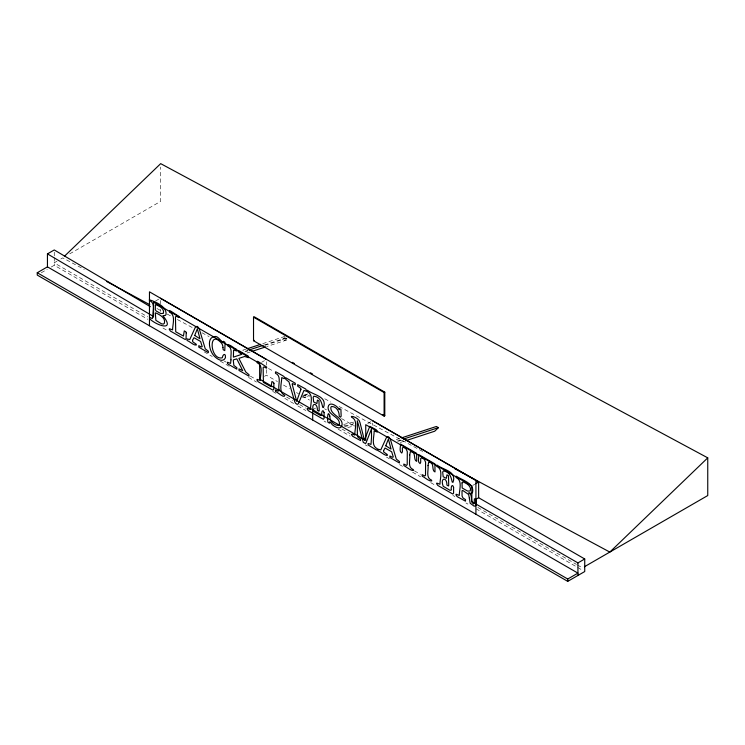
<?xml version="1.0" encoding="UTF-8"?>
<svg xmlns="http://www.w3.org/2000/svg" width="745" height="745" viewBox="0 0 745 745"><rect width="100%" height="100%" fill="white"/><g stroke="black" fill="none" stroke-linecap="round" stroke-linejoin="round"><path stroke-width="0.56" stroke-dasharray="3.73 2.79" d="M282.392 339.59L284.618 337.448M284.469 340.754L286.695 338.612M57.002 261.197L54.134 262.845L147.724 316.886M60.829 258.981L62.748 257.882L84.241 269.439M69.741 253.84L160.678 201.336L160.678 167.066M41.254 272.782L47.252 269.317M51.256 267.008L54.255 265.276L147.864 319.316M155.491 301.064L159.374 298.82M261.588 362.312L264.503 360.627M264.503 376.337L266.44 375.219L277.457 381.57M307.545 393.891L304.603 395.586L306.651 396.768L309.585 395.074M312.695 409.769L315.61 408.083M367.685 423.57L372.537 420.767M472.805 485.386L474.751 484.259M245.952 349.154L242.814 350.187L244.854 351.361L248.104 350.299M262.715 343.669L286.099 336.014M264.354 344.982L286.015 337.885M244.9 351.854L248.048 350.83M264.931 345.298L286.099 338.37L288.185 339.534L266.859 346.509M247.051 353L250.357 351.919M396.228 439.615L399.367 438.582M397.225 441.133L402.458 439.42M398.324 441.282L402.505 439.913M400.363 442.465L404.544 441.087M303.56 395.129L308.607 393.956M302.554 396.07L308.523 394.673M302.535 397.728L309.585 396.079M343.687 424.436L354.397 421.94M353.903 423.709L344.656 425.87L343.296 425.078M344.674 426.568L352.897 424.65M347.738 427.5L354.937 425.823M156.906 308.514L161.004 310.721M167.141 314.027L171.238 316.225M177.375 319.531L192.732 327.781M201.942 332.736L209.103 336.591M268.47 368.514L273.592 371.271M324.746 398.78L330.873 402.077M339.049 406.472L423.849 452.075M283.463 385.035L289.46 388.508M296.473 392.55L298.475 393.705M302.479 396.014L309.482 400.065M324.494 408.735L326.496 409.89M341.508 418.56L353.521 425.488M224.208 361.036L226.219 362.2M250.376 376.141L255.405 379.047M286.601 397.057L292.636 400.549M299.686 404.619L305.72 408.102M341.946 429.018L350.001 433.665M414.406 470.849L420.441 474.332M477.806 507.447L576.425 564.393M577.431 564.971L582.46 567.876M162.969 328.033L167.998 330.948M204.232 351.863L212.288 356.51M220.343 361.167L229.404 366.391M248.523 377.436L256.578 382.083M272.689 391.386L277.717 394.291M284.767 398.361L293.828 403.585M297.851 405.913L305.906 410.56M324.019 421.018L326.031 422.182M338.118 429.157L350.197 436.132M365.292 444.849L367.304 446.013M386.431 457.058L389.449 458.799M399.516 464.61L402.533 466.351M412.6 472.162L420.655 476.809M430.722 482.63L435.751 485.535M452.867 495.406L454.878 496.57M465.951 502.968L467.962 504.132M476.018 508.779L576.677 566.889M577.682 567.476L582.72 570.381M372.537 423.011L372.537 425.246M266.44 361.753L266.44 365.115M266.44 369.604L266.44 375.219M160.352 300.459L160.352 303.764M160.352 309.277L160.352 311.485M54.255 252.145L54.255 256.522M54.255 257.612L54.255 265.276"/><path stroke-width="1.12" d="M64.415 256.271L160.678 163.639L707.75 457.849L707.75 495.546L584.415 566.749M401.462 437.902L436.346 426.485L438.433 427.649L434.717 431.215L405.597 440.751M707.75 457.849L609.82 552.082L454.506 468.558M475.72 499.401L478.635 497.725L584.732 558.974L584.732 571.545L567.727 581.361L37.25 275.091L37.25 272.745L47.447 266.859L47.447 253.887L54.255 249.957L150.341 306.679M253.524 317.156L254.203 316.765L384.783 392.149L384.783 415.71L384.103 416.101L253.524 340.716L253.524 317.156L384.103 392.541L384.783 392.149M253.524 340.716L254.203 340.325M475.72 483.701L478.635 482.015L478.635 497.725M47.447 253.887L153.544 316.513L153.544 302.181L259.642 363.439L259.642 379.14L365.739 440.397L365.739 424.687L471.836 485.945L471.836 501.646L577.934 562.903L584.732 558.974M37.25 272.745L567.727 579.014L577.934 573.129L47.447 266.859M246.995 348.809L260.61 344.358M249.184 349.945L263.264 345.335M252.555 351.193L265.76 346.872M403.501 439.075L438.433 427.649M106.758 281.545L149.745 304.668M292.375 362.359L294.377 363.513M310.451 372.798L312.462 373.953M382.772 414.555L384.783 415.71M160.352 298.251L266.44 359.509M372.537 420.767L478.635 482.015M577.934 562.903L577.934 575.466M567.727 579.014L567.727 581.361M475.915 514.227L475.915 480.301L149.466 291.826L149.466 325.751M384.103 392.541L384.103 416.101M312.695 409.769L312.695 419.994M409.741 455.018C410.402 459.758 407.226 467.32 413.205 469.536L413.475 470.365C410.979 471.11 406.807 467.031 403.883 465.606L403.799 464.06L406.491 465.383L407.208 464.684L407.301 451.638L406.118 448.965A10.29 5.941 60 0 0 403.408 447.4L402.375 447.847L402.421 451.647L401.788 453.053C398.817 451.461 400.773 446.749 400.475 444.039L416.651 453.342L416.697 461.379C412.767 459.842 416.883 451.591 410.346 451.731L409.741 455.018M428.04 465.578C428.692 470.319 425.525 477.89 431.495 480.097L431.774 480.925C429.269 481.67 425.106 477.592 422.173 476.167L422.089 474.621L424.79 475.953L425.507 475.245L425.591 462.198L424.417 459.525A10.29 5.941 60 0 0 421.707 457.961L420.674 458.408L420.711 462.217L420.087 463.613C417.116 462.021 419.072 457.309 418.774 454.599L434.94 463.902L434.996 471.948C431.057 470.402 435.173 462.151 428.636 462.3L428.04 465.578M371.541 437.138L371.001 444.411L368.123 443.48L368.114 444.97L376.253 449.915L377.175 450.185L377.259 448.704C370.693 445.743 374.363 436.523 374.12 430.917L377.259 432.081L377.482 431.495L376.169 429.688L369.781 426.317L364.417 440.248L359.993 422.592C359.602 419.016 353.661 416.045 351.379 416.427L351.603 417.265C358.326 420.096 354.611 429.642 354.741 435.089L352.264 434.037L351.379 434.512L352.702 436.319L360.571 440.602L360.58 439.038L358.038 437.296L357.377 434.875L357.321 420.776L363.281 442.353L365.423 443.526L366 443.014L371.457 428.943L371.541 437.138M230.978 359.863L230.587 363.411L227.467 362.256L227.56 363.811L236.808 369.147L236.863 367.695L233.865 365.432L233.362 361.092L233.39 359.882L236.78 358.857L242.693 370.628L238.977 368.877L238.968 370.414L248.96 376.169L248.979 374.661L245.794 372.034L238.875 358.392L244.649 356.473L248.383 357.693L248.364 356.157L238.698 350.569L238.642 352.059L241.799 354.322L233.39 357.134L233.585 349.982L236.863 351.007L236.817 349.498C233.874 348.464 229.739 343.873 227.216 344.767L227.439 345.633C233.287 347.738 230.28 355.263 230.978 359.863M222.932 347.552L223.165 349.722L224.767 350.634L225.083 343.24L224.841 342.16L223.416 341.275C224.124 346.956 218.481 334.803 214.607 336.619C207.157 337.336 209.168 348.064 211.804 352.646C213.722 356.911 222.466 364.333 225.474 357.647C225.847 352.553 222.755 354.08 222.28 357.796C209.69 360.729 208.106 327.856 221.638 343.315A5.159 2.98 60 0 1 222.932 347.552M469.369 498.219L470.188 503.257L474.211 506.228L476.027 505.389L476.064 499.56L474.397 498.787L474.22 503.071L473.55 503.965C469.49 501.813 473.596 494.997 468.679 492.864L470.803 493.376L472.442 492.771C474.993 483.272 462.282 480.274 456.238 476.185L456.182 477.601C462.822 480.506 459.19 489.949 459.293 495.416L456.145 494.252L455.921 494.838L457.16 496.626L465.467 501.161L465.55 499.634L462.98 497.958L462.068 496.03L462.012 491.197L462.245 490.452L462.934 490.564L468.633 494.494L469.369 498.219M462.04 482.881L462.189 487.994L467.655 491.104L470.263 490.918C471.864 486.392 466.575 483.132 462.915 481.913L462.04 482.881M324.094 412.637L324.066 418.383L323.321 419.267L308.29 410.681L307.089 408.912L307.312 408.325L310.46 409.489C310.423 403.995 313.924 394.617 307.35 391.702L307.387 390.24C314.045 395.418 327.521 396.256 323.488 407.534L322.715 407.366C321.626 402.496 320.415 397.048 313.869 396.172L313.179 397.327L313.664 401.965L316.886 403.567L317.426 400.074L318.981 400.996L319.205 410.57L318.953 411.221L317.417 410.29C317.603 401.955 310.265 402.505 313.692 411.529L320.527 415.552L321.896 415.198C321.021 412.441 322.92 408.139 324.094 412.637M453.603 487.407L453.575 493.153L452.83 494.037L437.799 485.451L436.598 483.682L436.821 483.095L439.96 484.259C439.932 478.765 443.433 469.387 436.859 466.472L436.896 465.01C443.554 470.188 457.03 471.026 452.997 482.304L452.224 482.136C451.135 477.266 449.924 471.818 443.377 470.942L442.688 472.097L443.173 476.735L446.395 478.337L446.935 474.844L448.49 475.766L448.714 485.34L448.462 485.991L446.925 485.07C447.112 476.726 439.774 477.275 443.201 486.299L450.027 490.322L451.405 489.968C450.529 487.211 452.429 482.909 453.603 487.407M329.812 416.055C329.504 420.757 333.732 425.311 338.37 425.479L339.338 424.771C340.763 416.641 327.735 415.524 328.079 407.301C328.815 400.475 337.727 405.951 339.282 409.741L339.506 408.577L340.912 409.415L341.154 416.157L340.558 417.163L339.245 416.194C339.347 411.734 336.852 406.537 331.721 406.472L330.892 407.115C329.709 415.505 345.168 417.284 341.555 426.615C339.515 429.39 335.65 427.183 333.527 425.619C331.618 425.227 329.448 418.997 329.495 423.188L327.93 422.238C327.195 419.361 327.623 409.014 329.812 416.055M186.222 332.894L186.054 338.733L185.226 339.515L170.428 331.087L169.227 329.318L169.441 328.731L172.589 329.895C172.561 324.401 176.062 315.023 169.478 312.108L169.534 310.646L170.456 310.926L179.024 316.457L178.847 317.51L176.192 316.253L175.457 316.932L175.718 331.776L183.438 336.079L184.266 330.892L185.924 331.823L186.222 332.894M273.918 383.517L273.741 389.356L272.921 390.147L258.115 381.71L256.913 379.941L257.137 379.354L260.275 380.518C260.247 375.024 263.749 365.646 257.165 362.731L257.221 361.278L258.142 361.548L266.71 367.08L266.533 368.142L263.879 366.885L263.153 367.564L263.404 382.409L271.124 386.702L271.953 381.524L273.611 382.446L273.918 383.517M278.937 389.616L278.118 391.237L275.426 389.914L275.52 391.488C278.118 392.438 284.469 398.836 284.86 395.362C278.202 392.531 281.787 383.051 281.722 377.594L284.199 378.618L285.084 378.153L283.826 376.374L276.469 372.128L275.52 371.848L275.464 373.301C281.88 375.89 277.969 384.42 278.937 389.616M153.079 316.979L152.259 318.571L149.568 317.249L149.652 318.813C156.962 325.807 175.848 331.879 162.904 315.666L165.399 315.405L166.023 314.586C167.187 306.269 154.364 301.306 149.345 299.779L149.568 300.626C156.087 303.15 152.055 311.82 153.079 316.979M155.351 313.189L155.863 320.35L161.665 323.879L163.341 324.066L164.347 323.349C165.949 317.985 159.914 314.818 155.91 312.974L155.351 313.189M155.407 305.161L155.305 309.548L156.022 310.916L160.846 313.58L163.388 313.328C164.757 308.812 159.402 306.037 155.91 304.761L155.407 305.161M192.545 340.335L192.713 341.769L196.037 344.078L196.335 345.028C193.84 345.661 189.938 341.517 187.023 340.418L187.014 338.891L189.733 339.599L195.646 326.599L197.453 326.394L199.204 328.657L205.238 348.8L208.358 351.193L208.358 352.674L198.775 347.17L198.803 345.661L201.28 346.956L202.221 346.695L200.601 341.461L193.942 337.699L192.545 340.335M383.601 450.641L383.768 452.075L387.102 454.385L387.391 455.335C384.895 455.968 381.002 451.824 378.078 450.725L378.078 449.198L380.788 449.906L386.702 436.905L388.517 436.7L390.268 438.963L396.303 459.106L399.413 461.5L399.413 462.98L389.84 457.477L389.868 455.968L392.336 457.262L393.286 457.002L391.656 451.768L384.997 448.015L383.601 450.641M300.943 389.3L296.659 401.341L292.152 384.02L292.468 383.573L295.271 384.774L295.281 383.237L285.773 377.743L285.773 379.326L288.967 381.878L294.713 401.611L295.42 403.12L297.18 404.414L298.382 403.734L303.941 390.454L306.446 391.246L306.716 390.641L305.655 388.974L297.683 384.634L297.693 386.18L300.654 388.285L300.943 389.3M194.696 335.483L199.986 338.779L197.341 328.778L194.696 335.483M385.761 445.789L391.041 449.086L388.396 439.084L385.761 445.789"/></g></svg>
